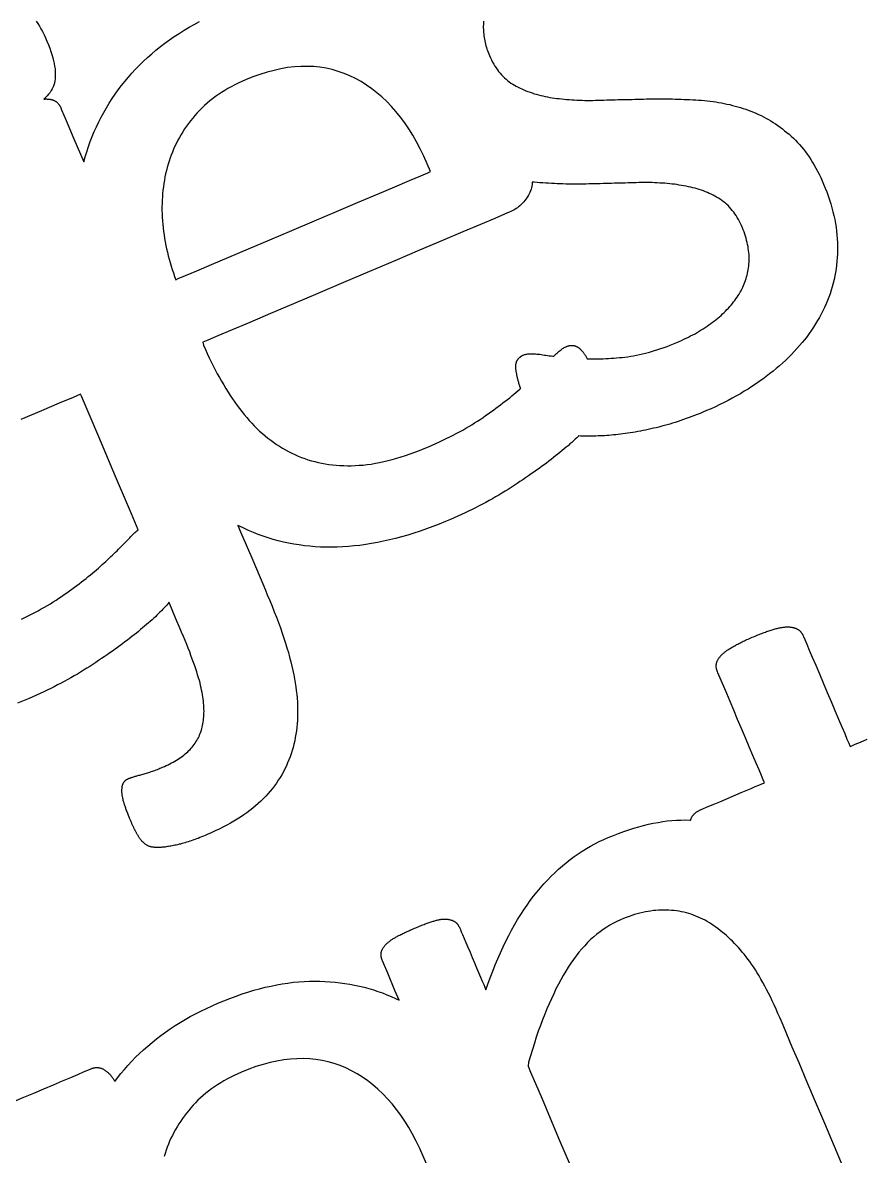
# Model space of a CAD drawing. Header units: millimetres. Extents: x 47 to 159, y 49 to 299.
# Drawn here: x 105.32 to 113.74, y 133.75 to 145.12 of the extents above; entities that cross this region are included whole.
import ezdxf

# ---------------------------------------------------------------- set-up
doc = ezdxf.new("R2010")
doc.units = ezdxf.units.MM

# ---------------------------------------------------------------- blocks, each defined once
blk = doc.blocks.new('angel 01')
for points in [[(-17.208, 96.334), (-17.192, 96.31), (-17.177, 96.284), (-17.161, 96.257), (-17.146, 96.228), (-17.13, 96.197), (-17.115, 96.165), (-17.101, 96.131), (-17.086, 96.097), (-17.073, 96.063), (-17.062, 96.03), (-17.051, 95.998), (-17.043, 95.967), (-17.035, 95.937), (-17.029, 95.908), (-17.024, 95.881), (-17.02, 95.854), (-17.018, 95.828), (-17.017, 95.803), (-17.017, 95.779), (-17.019, 95.756), (-17.022, 95.734), (-17.027, 95.713), (-17.032, 95.693), (-17.04, 95.674), (-17.048, 95.656), (-17.058, 95.637), (-17.07, 95.619), (-17.084, 95.602), (-17.099, 95.584), (-17.115, 95.567), (-17.131, 95.552), (-17.126, 95.552), (-17.119, 95.552), (-17.112, 95.553), (-17.105, 95.553), (-17.099, 95.552), (-17.093, 95.552), (-17.087, 95.552), (-17.081, 95.551), (-17.075, 95.551), (-17.069, 95.55), (-17.064, 95.549), (-17.058, 95.548), (-17.053, 95.547), (-17.048, 95.545), (-17.043, 95.544), (-17.038, 95.542), (-17.034, 95.54), (-17.029, 95.538), (-17.025, 95.536), (-17.021, 95.534), (-17.017, 95.531), (-17.013, 95.529), (-17.009, 95.526), (-17.006, 95.524), (-17.002, 95.521), (-16.999, 95.518), (-16.996, 95.515), (-16.993, 95.512), (-16.99, 95.509), (-16.987, 95.506), (-16.984, 95.502), (-16.981, 95.499), (-16.979, 95.495), (-16.976, 95.492), (-16.974, 95.488), (-16.972, 95.484), (-16.97, 95.481), (-16.968, 95.477), (-16.966, 95.473), (-16.955, 95.445), (-16.908, 95.336), (-16.83, 95.153), (-16.732, 94.921), (-16.718, 94.972), (-16.702, 95.024), (-16.685, 95.076), (-16.666, 95.126), (-16.647, 95.177), (-16.626, 95.226), (-16.604, 95.275), (-16.581, 95.324), (-16.557, 95.371), (-16.531, 95.418), (-16.504, 95.465), (-16.477, 95.511), (-16.447, 95.556), (-16.417, 95.6), (-16.386, 95.644), (-16.353, 95.687), (-16.319, 95.729), (-16.284, 95.771), (-16.248, 95.812), (-16.211, 95.853), (-16.172, 95.892), (-16.132, 95.931), (-16.092, 95.969), (-16.05, 96.006), (-16.007, 96.042), (-15.963, 96.078), (-15.917, 96.112), (-15.871, 96.146), (-15.824, 96.179), (-15.775, 96.211), (-15.726, 96.242), (-15.675, 96.272), (-15.623, 96.301), (-15.57, 96.33)], [(-12.72, 96.334), (-12.722, 96.317), (-12.722, 96.301), (-12.723, 96.284), (-12.723, 96.268), (-12.722, 96.251), (-12.722, 96.235), (-12.72, 96.218), (-12.719, 96.202), (-12.717, 96.185), (-12.714, 96.169), (-12.712, 96.152), (-12.708, 96.136), (-12.705, 96.119), (-12.701, 96.103), (-12.696, 96.087), (-12.692, 96.07), (-12.687, 96.054), (-12.681, 96.038), (-12.675, 96.021), (-12.669, 96.005), (-12.662, 95.988), (-12.652, 95.966), (-12.641, 95.944), (-12.63, 95.923), (-12.619, 95.903), (-12.607, 95.883), (-12.595, 95.865), (-12.582, 95.846), (-12.569, 95.829), (-12.555, 95.812), (-12.541, 95.796), (-12.526, 95.781), (-12.511, 95.766), (-12.495, 95.752), (-12.479, 95.738), (-12.463, 95.725), (-12.446, 95.713), (-12.428, 95.702), (-12.41, 95.691), (-12.392, 95.681), (-12.373, 95.671), (-12.354, 95.662), (-12.335, 95.653), (-12.315, 95.644), (-12.295, 95.636), (-12.275, 95.628), (-12.254, 95.62), (-12.234, 95.613), (-12.213, 95.606), (-12.191, 95.6), (-12.169, 95.594), (-12.147, 95.588), (-12.125, 95.583), (-12.103, 95.578), (-12.08, 95.573), (-12.056, 95.569), (-12.033, 95.565), (-12.009, 95.562), (-11.985, 95.559), (-11.961, 95.556), (-11.937, 95.553), (-11.912, 95.55), (-11.887, 95.548), (-11.862, 95.546), (-11.836, 95.544), (-11.811, 95.543), (-11.785, 95.542), (-11.759, 95.541), (-11.732, 95.54), (-11.706, 95.539), (-11.679, 95.539), (-11.652, 95.539), (-11.624, 95.539), (-11.597, 95.54), (-11.569, 95.541), (-11.541, 95.542), (-11.513, 95.542), (-11.485, 95.543), (-11.457, 95.544), (-11.429, 95.545), (-11.401, 95.545), (-11.373, 95.546), (-11.345, 95.547), (-11.316, 95.547), (-11.288, 95.548), (-11.259, 95.549), (-11.231, 95.549), (-11.202, 95.55), (-11.173, 95.551), (-11.145, 95.551), (-11.116, 95.552), (-11.087, 95.553), (-11.058, 95.553), (-11.029, 95.554), (-11, 95.554), (-10.971, 95.554), (-10.942, 95.554), (-10.913, 95.554), (-10.884, 95.554), (-10.855, 95.553), (-10.826, 95.553), (-10.797, 95.552), (-10.768, 95.551), (-10.738, 95.55), (-10.709, 95.549), (-10.68, 95.548), (-10.651, 95.547), (-10.622, 95.545), (-10.592, 95.544), (-10.563, 95.542), (-10.534, 95.54), (-10.505, 95.537), (-10.476, 95.534), (-10.447, 95.531), (-10.418, 95.527), (-10.39, 95.523), (-10.362, 95.518), (-10.334, 95.513), (-10.306, 95.508), (-10.278, 95.502), (-10.251, 95.496), (-10.224, 95.489), (-10.196, 95.482), (-10.17, 95.474), (-10.143, 95.467), (-10.116, 95.458), (-10.09, 95.449), (-10.064, 95.44), (-10.038, 95.43), (-10.012, 95.42), (-9.987, 95.409), (-9.961, 95.398), (-9.936, 95.386), (-9.912, 95.373), (-9.887, 95.36), (-9.863, 95.347), (-9.839, 95.332), (-9.815, 95.318), (-9.792, 95.302), (-9.768, 95.286), (-9.745, 95.27), (-9.722, 95.253), (-9.7, 95.235), (-9.677, 95.217), (-9.655, 95.199), (-9.634, 95.179), (-9.612, 95.159), (-9.591, 95.139), (-9.57, 95.117), (-9.55, 95.095), (-9.53, 95.072), (-9.51, 95.048), (-9.491, 95.023), (-9.473, 94.998), (-9.454, 94.972), (-9.436, 94.945), (-9.419, 94.917), (-9.402, 94.888), (-9.385, 94.859), (-9.369, 94.829), (-9.354, 94.798), (-9.338, 94.766), (-9.323, 94.733), (-9.309, 94.7), (-9.292, 94.66), (-9.277, 94.62), (-9.262, 94.58), (-9.249, 94.54), (-9.236, 94.501), (-9.225, 94.461), (-9.215, 94.422), (-9.206, 94.383), (-9.197, 94.344), (-9.19, 94.305), (-9.184, 94.266), (-9.179, 94.228), (-9.175, 94.189), (-9.172, 94.151), (-9.17, 94.113), (-9.169, 94.075), (-9.169, 94.037), (-9.17, 93.999), (-9.172, 93.962), (-9.175, 93.924), (-9.179, 93.887), (-9.184, 93.85), (-9.19, 93.814), (-9.196, 93.778), (-9.204, 93.742), (-9.213, 93.706), (-9.222, 93.67), (-9.233, 93.635), (-9.244, 93.6), (-9.256, 93.566), (-9.27, 93.531), (-9.284, 93.497), (-9.299, 93.463), (-9.315, 93.429), (-9.332, 93.396), (-9.35, 93.363), (-9.369, 93.33), (-9.389, 93.297), (-9.409, 93.265), (-9.43, 93.233), (-9.453, 93.201), (-9.475, 93.17), (-9.499, 93.139), (-9.524, 93.109), (-9.549, 93.079), (-9.576, 93.049), (-9.603, 93.019), (-9.631, 92.99), (-9.66, 92.961), (-9.689, 92.933), (-9.72, 92.905), (-9.751, 92.877), (-9.783, 92.849), (-9.816, 92.822), (-9.85, 92.795), (-9.884, 92.769), (-9.919, 92.743), (-9.955, 92.718), (-9.992, 92.693), (-10.029, 92.668), (-10.067, 92.644), (-10.105, 92.621), (-10.144, 92.597), (-10.184, 92.575), (-10.225, 92.552), (-10.266, 92.53), (-10.308, 92.509), (-10.35, 92.488), (-10.394, 92.467), (-10.438, 92.447), (-10.482, 92.428), (-10.52, 92.412), (-10.548, 92.4), (-10.576, 92.389), (-10.603, 92.378), (-10.631, 92.367), (-10.659, 92.357), (-10.686, 92.347), (-10.714, 92.337), (-10.742, 92.328), (-10.769, 92.318), (-10.797, 92.31), (-10.824, 92.301), (-10.851, 92.293), (-10.879, 92.285), (-10.906, 92.277), (-10.933, 92.27), (-10.961, 92.263), (-10.988, 92.256), (-11.015, 92.25), (-11.042, 92.244), (-11.069, 92.238), (-11.095, 92.232), (-11.121, 92.227), (-11.147, 92.222), (-11.173, 92.217), (-11.198, 92.213), (-11.224, 92.208), (-11.249, 92.204), (-11.273, 92.2), (-11.298, 92.197), (-11.322, 92.194), (-11.346, 92.19), (-11.37, 92.188), (-11.394, 92.185), (-11.417, 92.183), (-11.44, 92.181), (-11.463, 92.179), (-11.485, 92.177), (-11.508, 92.176), (-11.529, 92.175), (-11.551, 92.174), (-11.572, 92.173), (-11.593, 92.172), (-11.614, 92.171), (-11.634, 92.171), (-11.654, 92.171), (-11.673, 92.171), (-11.693, 92.171), (-11.712, 92.171), (-11.73, 92.172), (-11.748, 92.172), (-11.766, 92.173), (-11.767, 92.173), (-11.769, 92.171), (-11.785, 92.156), (-11.802, 92.141), (-11.819, 92.125), (-11.836, 92.109), (-11.855, 92.093), (-11.873, 92.076), (-11.893, 92.06), (-11.912, 92.043), (-11.933, 92.026), (-11.954, 92.009), (-11.975, 91.991), (-11.997, 91.974), (-12.019, 91.956), (-12.042, 91.938), (-12.066, 91.92), (-12.09, 91.902), (-12.114, 91.884), (-12.139, 91.866), (-12.164, 91.847), (-12.19, 91.829), (-12.216, 91.81), (-12.243, 91.792), (-12.27, 91.773), (-12.298, 91.754), (-12.326, 91.735), (-12.355, 91.716), (-12.384, 91.697), (-12.413, 91.677), (-12.443, 91.658), (-12.474, 91.638), (-12.505, 91.619), (-12.536, 91.6), (-12.568, 91.581), (-12.6, 91.562), (-12.632, 91.543), (-12.665, 91.525), (-12.699, 91.507), (-12.732, 91.489), (-12.766, 91.471), (-12.801, 91.454), (-12.835, 91.436), (-12.87, 91.419), (-12.906, 91.402), (-12.942, 91.386), (-12.978, 91.369), (-13.015, 91.353), (-13.052, 91.337), (-13.102, 91.316), (-13.166, 91.289), (-13.23, 91.265), (-13.294, 91.241), (-13.357, 91.219), (-13.419, 91.199), (-13.481, 91.179), (-13.543, 91.162), (-13.604, 91.145), (-13.665, 91.13), (-13.725, 91.117), (-13.785, 91.105), (-13.844, 91.094), (-13.903, 91.084), (-13.961, 91.076), (-14.019, 91.07), (-14.076, 91.065), (-14.133, 91.061), (-14.189, 91.058), (-14.245, 91.057), (-14.301, 91.058), (-14.356, 91.059), (-14.411, 91.063), (-14.465, 91.067), (-14.518, 91.073), (-14.572, 91.08), (-14.624, 91.088), (-14.677, 91.098), (-14.729, 91.109), (-14.78, 91.122), (-14.831, 91.136), (-14.882, 91.151), (-14.932, 91.167), (-14.981, 91.185), (-15.03, 91.205), (-15.079, 91.225), (-15.127, 91.247), (-15.175, 91.271), (-15.185, 91.276), (-15.158, 91.213), (-15.047, 90.952), (-14.963, 90.753), (-14.909, 90.626), (-14.89, 90.581), (-14.865, 90.523), (-14.842, 90.466), (-14.82, 90.41), (-14.799, 90.355), (-14.778, 90.301), (-14.759, 90.249), (-14.741, 90.197), (-14.724, 90.146), (-14.708, 90.097), (-14.693, 90.048), (-14.679, 90.001), (-14.666, 89.954), (-14.654, 89.909), (-14.643, 89.865), (-14.633, 89.822), (-14.624, 89.779), (-14.616, 89.738), (-14.61, 89.698), (-14.604, 89.659), (-14.599, 89.62), (-14.594, 89.581), (-14.591, 89.543), (-14.588, 89.505), (-14.587, 89.468), (-14.586, 89.431), (-14.586, 89.394), (-14.587, 89.358), (-14.588, 89.322), (-14.591, 89.287), (-14.594, 89.252), (-14.598, 89.217), (-14.603, 89.183), (-14.609, 89.149), (-14.615, 89.116), (-14.623, 89.083), (-14.631, 89.05), (-14.64, 89.018), (-14.65, 88.986), (-14.661, 88.955), (-14.673, 88.924), (-14.686, 88.894), (-14.699, 88.864), (-14.714, 88.834), (-14.729, 88.805), (-14.745, 88.776), (-14.762, 88.748), (-14.78, 88.72), (-14.799, 88.692), (-14.819, 88.665), (-14.839, 88.639), (-14.861, 88.612), (-14.883, 88.587), (-14.906, 88.561), (-14.93, 88.536), (-14.956, 88.512), (-14.982, 88.488), (-15.009, 88.464), (-15.037, 88.441), (-15.066, 88.418), (-15.096, 88.395), (-15.127, 88.373), (-15.159, 88.352), (-15.192, 88.33), (-15.226, 88.31), (-15.261, 88.289), (-15.297, 88.269), (-15.335, 88.25), (-15.373, 88.231), (-15.412, 88.212), (-15.452, 88.193), (-15.493, 88.176), (-15.513, 88.167), (-15.531, 88.16), (-15.549, 88.152), (-15.567, 88.145), (-15.585, 88.138), (-15.602, 88.132), (-15.619, 88.126), (-15.636, 88.12), (-15.653, 88.114), (-15.669, 88.109), (-15.685, 88.103), (-15.701, 88.099), (-15.716, 88.094), (-15.732, 88.089), (-15.747, 88.085), (-15.761, 88.081), (-15.776, 88.078), (-15.79, 88.074), (-15.804, 88.071), (-15.818, 88.068), (-15.831, 88.066), (-15.844, 88.063), (-15.857, 88.061), (-15.869, 88.059), (-15.881, 88.056), (-15.893, 88.055), (-15.904, 88.053), (-15.915, 88.051), (-15.925, 88.05), (-15.936, 88.049), (-15.946, 88.048), (-15.955, 88.047), (-15.965, 88.047), (-15.974, 88.046), (-15.982, 88.046), (-15.991, 88.046), (-15.999, 88.046), (-16.006, 88.046), (-16.014, 88.046), (-16.021, 88.047), (-16.029, 88.048), (-16.036, 88.049), (-16.042, 88.05), (-16.049, 88.051), (-16.055, 88.052), (-16.061, 88.054), (-16.067, 88.055), (-16.072, 88.057), (-16.078, 88.059), (-16.083, 88.061), (-16.088, 88.063), (-16.093, 88.066), (-16.097, 88.068), (-16.101, 88.071), (-16.105, 88.074), (-16.11, 88.077), (-16.114, 88.08), (-16.118, 88.083), (-16.122, 88.086), (-16.125, 88.089), (-16.129, 88.093), (-16.133, 88.096), (-16.137, 88.1), (-16.141, 88.103), (-16.144, 88.107), (-16.148, 88.111), (-16.151, 88.115), (-16.155, 88.119), (-16.158, 88.123), (-16.162, 88.128), (-16.165, 88.132), (-16.168, 88.137), (-16.171, 88.141), (-16.175, 88.146), (-16.178, 88.15), (-16.181, 88.155), (-16.184, 88.16), (-16.187, 88.165), (-16.19, 88.169), (-16.193, 88.174), (-16.196, 88.179), (-16.199, 88.184), (-16.201, 88.189), (-16.204, 88.194), (-16.207, 88.199), (-16.209, 88.204), (-16.212, 88.209), (-16.215, 88.214), (-16.217, 88.219), (-16.22, 88.224), (-16.222, 88.23), (-16.225, 88.235), (-16.228, 88.241), (-16.23, 88.246), (-16.233, 88.252), (-16.236, 88.258), (-16.239, 88.265), (-16.242, 88.271), (-16.245, 88.277), (-16.248, 88.284), (-16.251, 88.291), (-16.254, 88.298), (-16.257, 88.305), (-16.26, 88.312), (-16.263, 88.319), (-16.266, 88.327), (-16.27, 88.335), (-16.274, 88.346), (-16.278, 88.356), (-16.283, 88.366), (-16.287, 88.376), (-16.29, 88.386), (-16.294, 88.396), (-16.298, 88.405), (-16.301, 88.415), (-16.305, 88.424), (-16.308, 88.433), (-16.311, 88.442), (-16.314, 88.451), (-16.317, 88.46), (-16.32, 88.468), (-16.323, 88.477), (-16.326, 88.485), (-16.328, 88.493), (-16.33, 88.501), (-16.333, 88.509), (-16.335, 88.517), (-16.337, 88.524), (-16.338, 88.532), (-16.34, 88.539), (-16.341, 88.546), (-16.343, 88.553), (-16.344, 88.56), (-16.345, 88.567), (-16.346, 88.573), (-16.347, 88.58), (-16.348, 88.586), (-16.348, 88.592), (-16.349, 88.598), (-16.349, 88.604), (-16.349, 88.61), (-16.349, 88.616), (-16.349, 88.621), (-16.349, 88.626), (-16.349, 88.632), (-16.348, 88.637), (-16.348, 88.642), (-16.347, 88.647), (-16.347, 88.651), (-16.346, 88.656), (-16.345, 88.66), (-16.344, 88.665), (-16.343, 88.669), (-16.342, 88.673), (-16.341, 88.677), (-16.339, 88.681), (-16.338, 88.684), (-16.336, 88.688), (-16.335, 88.691), (-16.333, 88.694), (-16.331, 88.697), (-16.329, 88.7), (-16.327, 88.703), (-16.325, 88.706), (-16.323, 88.709), (-16.32, 88.712), (-16.317, 88.714), (-16.315, 88.717), (-16.312, 88.72), (-16.309, 88.722), (-16.306, 88.724), (-16.302, 88.727), (-16.299, 88.729), (-16.295, 88.731), (-16.292, 88.733), (-16.288, 88.735), (-16.284, 88.737), (-16.28, 88.738), (-16.276, 88.74), (-16.272, 88.742), (-16.267, 88.743), (-16.262, 88.745), (-16.257, 88.747), (-16.251, 88.749), (-16.245, 88.751), (-16.238, 88.753), (-16.231, 88.755), (-16.223, 88.757), (-16.215, 88.76), (-16.207, 88.762), (-16.198, 88.764), (-16.189, 88.767), (-16.179, 88.77), (-16.169, 88.772), (-16.159, 88.775), (-16.148, 88.778), (-16.137, 88.781), (-16.126, 88.784), (-16.114, 88.788), (-16.103, 88.791), (-16.091, 88.795), (-16.08, 88.799), (-16.068, 88.803), (-16.056, 88.807), (-16.043, 88.811), (-16.031, 88.816), (-16.019, 88.82), (-16.006, 88.825), (-15.993, 88.83), (-15.98, 88.835), (-15.967, 88.841), (-15.954, 88.846), (-15.941, 88.852), (-15.923, 88.859), (-15.904, 88.868), (-15.886, 88.876), (-15.868, 88.885), (-15.851, 88.894), (-15.834, 88.903), (-15.817, 88.913), (-15.801, 88.922), (-15.785, 88.932), (-15.77, 88.942), (-15.756, 88.952), (-15.741, 88.963), (-15.728, 88.973), (-15.714, 88.984), (-15.701, 88.995), (-15.689, 89.007), (-15.677, 89.018), (-15.665, 89.03), (-15.654, 89.041), (-15.644, 89.053), (-15.634, 89.066), (-15.624, 89.079), (-15.615, 89.092), (-15.606, 89.105), (-15.598, 89.118), (-15.59, 89.132), (-15.582, 89.147), (-15.575, 89.161), (-15.569, 89.176), (-15.563, 89.191), (-15.557, 89.206), (-15.552, 89.222), (-15.547, 89.238), (-15.543, 89.254), (-15.539, 89.27), (-15.536, 89.287), (-15.533, 89.304), (-15.531, 89.322), (-15.529, 89.34), (-15.527, 89.358), (-15.526, 89.376), (-15.526, 89.395), (-15.525, 89.414), (-15.526, 89.434), (-15.526, 89.454), (-15.528, 89.474), (-15.529, 89.494), (-15.531, 89.515), (-15.534, 89.536), (-15.537, 89.558), (-15.54, 89.58), (-15.544, 89.602), (-15.549, 89.624), (-15.554, 89.647), (-15.559, 89.671), (-15.565, 89.696), (-15.572, 89.722), (-15.58, 89.749), (-15.589, 89.778), (-15.598, 89.807), (-15.608, 89.838), (-15.619, 89.869), (-15.63, 89.902), (-15.643, 89.936), (-15.656, 89.971), (-15.669, 90.007), (-15.684, 90.045), (-15.699, 90.083), (-15.715, 90.123), (-15.732, 90.163), (-15.75, 90.205), (-15.764, 90.24), (-15.807, 90.34), (-15.876, 90.504), (-15.877, 90.504), (-15.888, 90.491), (-15.899, 90.478), (-15.912, 90.464), (-15.925, 90.45), (-15.938, 90.436), (-15.952, 90.421), (-15.967, 90.407), (-15.982, 90.392), (-15.997, 90.377), (-16.013, 90.361), (-16.03, 90.346), (-16.047, 90.33), (-16.065, 90.314), (-16.083, 90.298), (-16.102, 90.282), (-16.121, 90.265), (-16.141, 90.248), (-16.161, 90.231), (-16.182, 90.214), (-16.203, 90.197), (-16.225, 90.179), (-16.248, 90.161), (-16.27, 90.144), (-16.294, 90.126), (-16.318, 90.108), (-16.342, 90.089), (-16.367, 90.071), (-16.392, 90.053), (-16.418, 90.034), (-16.444, 90.016), (-16.471, 89.997), (-16.498, 89.978), (-16.526, 89.959), (-16.554, 89.94), (-16.583, 89.921), (-16.612, 89.902), (-16.641, 89.883), (-16.671, 89.863), (-16.702, 89.844), (-16.733, 89.824), (-16.764, 89.805), (-16.796, 89.786), (-16.828, 89.767), (-16.861, 89.749), (-16.893, 89.73), (-16.927, 89.712), (-16.96, 89.694), (-16.994, 89.677), (-17.029, 89.659), (-17.063, 89.642), (-17.099, 89.625), (-17.134, 89.608), (-17.17, 89.591), (-17.206, 89.574), (-17.243, 89.558), (-17.28, 89.542), (-17.33, 89.521), (-17.395, 89.495)], [(-17.433, 85.499), (-17.334, 85.541), (-17.233, 85.584), (-17.133, 85.626), (-17.036, 85.667), (-16.945, 85.706), (-16.863, 85.741), (-16.791, 85.771), (-16.733, 85.796), (-16.691, 85.814), (-16.667, 85.824), (-16.661, 85.826), (-16.656, 85.828), (-16.651, 85.83), (-16.647, 85.832), (-16.642, 85.833), (-16.638, 85.834), (-16.633, 85.836), (-16.629, 85.837), (-16.624, 85.837), (-16.62, 85.838), (-16.615, 85.839), (-16.611, 85.839), (-16.606, 85.84), (-16.602, 85.84), (-16.597, 85.84), (-16.593, 85.84), (-16.589, 85.839), (-16.584, 85.839), (-16.58, 85.838), (-16.575, 85.838), (-16.571, 85.837), (-16.567, 85.836), (-16.562, 85.834), (-16.558, 85.833), (-16.553, 85.831), (-16.549, 85.829), (-16.544, 85.827), (-16.54, 85.825), (-16.535, 85.823), (-16.53, 85.82), (-16.526, 85.817), (-16.521, 85.814), (-16.517, 85.811), (-16.512, 85.808), (-16.507, 85.804), (-16.503, 85.801), (-16.498, 85.797), (-16.493, 85.793), (-16.488, 85.789), (-16.484, 85.784), (-16.479, 85.78), (-16.474, 85.775), (-16.47, 85.77), (-16.465, 85.765), (-16.461, 85.759), (-16.456, 85.754), (-16.452, 85.748), (-16.447, 85.742), (-16.443, 85.736), (-16.438, 85.73), (-16.434, 85.724), (-16.429, 85.717), (-16.425, 85.71), (-16.42, 85.703), (-16.419, 85.701), (-16.393, 85.736), (-16.359, 85.779), (-16.324, 85.82), (-16.288, 85.861), (-16.251, 85.902), (-16.212, 85.942), (-16.172, 85.98), (-16.131, 86.018), (-16.09, 86.055), (-16.047, 86.092), (-16.003, 86.127), (-15.957, 86.162), (-15.911, 86.195), (-15.864, 86.228), (-15.815, 86.26), (-15.766, 86.291), (-15.715, 86.321), (-15.663, 86.35), (-15.61, 86.379), (-15.556, 86.406), (-15.501, 86.433), (-15.445, 86.459), (-15.387, 86.484), (-15.326, 86.509), (-15.265, 86.533), (-15.204, 86.556), (-15.144, 86.577), (-15.085, 86.596), (-15.026, 86.614), (-14.968, 86.63), (-14.91, 86.644), (-14.853, 86.657), (-14.796, 86.669), (-14.74, 86.679), (-14.685, 86.687), (-14.63, 86.694), (-14.575, 86.699), (-14.521, 86.703), (-14.468, 86.705), (-14.416, 86.706), (-14.363, 86.705), (-14.312, 86.702), (-14.261, 86.699), (-14.21, 86.695), (-14.16, 86.689), (-14.111, 86.682), (-14.062, 86.674), (-14.014, 86.665), (-13.966, 86.655), (-13.919, 86.644), (-13.872, 86.631), (-13.826, 86.618), (-13.78, 86.603), (-13.735, 86.587), (-13.691, 86.57), (-13.647, 86.552), (-13.603, 86.532), (-13.568, 86.515), (-13.609, 86.613), (-13.682, 86.785), (-13.725, 86.886), (-13.735, 86.911), (-13.737, 86.915), (-13.739, 86.92), (-13.741, 86.924), (-13.742, 86.929), (-13.743, 86.933), (-13.745, 86.938), (-13.746, 86.942), (-13.747, 86.946), (-13.747, 86.951), (-13.748, 86.955), (-13.749, 86.959), (-13.749, 86.963), (-13.749, 86.968), (-13.749, 86.972), (-13.749, 86.976), (-13.749, 86.98), (-13.749, 86.984), (-13.749, 86.988), (-13.748, 86.992), (-13.747, 86.996), (-13.746, 87), (-13.745, 87.004), (-13.744, 87.008), (-13.742, 87.013), (-13.74, 87.017), (-13.738, 87.021), (-13.736, 87.026), (-13.733, 87.03), (-13.731, 87.035), (-13.728, 87.039), (-13.725, 87.044), (-13.721, 87.048), (-13.718, 87.053), (-13.714, 87.058), (-13.71, 87.063), (-13.706, 87.067), (-13.702, 87.072), (-13.697, 87.077), (-13.692, 87.082), (-13.687, 87.087), (-13.682, 87.091), (-13.677, 87.096), (-13.671, 87.101), (-13.665, 87.105), (-13.659, 87.11), (-13.653, 87.115), (-13.647, 87.119), (-13.64, 87.124), (-13.633, 87.128), (-13.626, 87.132), (-13.619, 87.137), (-13.611, 87.141), (-13.604, 87.145), (-13.596, 87.15), (-13.588, 87.154), (-13.579, 87.159), (-13.57, 87.164), (-13.561, 87.168), (-13.552, 87.173), (-13.542, 87.178), (-13.532, 87.183), (-13.522, 87.188), (-13.511, 87.193), (-13.5, 87.198), (-13.488, 87.203), (-13.477, 87.208), (-13.465, 87.214), (-13.452, 87.219), (-13.44, 87.225), (-13.427, 87.23), (-13.414, 87.236), (-13.401, 87.241), (-13.388, 87.246), (-13.376, 87.251), (-13.364, 87.256), (-13.352, 87.261), (-13.341, 87.266), (-13.329, 87.27), (-13.318, 87.275), (-13.307, 87.279), (-13.296, 87.283), (-13.286, 87.287), (-13.276, 87.29), (-13.266, 87.294), (-13.256, 87.297), (-13.246, 87.3), (-13.237, 87.303), (-13.227, 87.306), (-13.219, 87.309), (-13.21, 87.312), (-13.201, 87.314), (-13.193, 87.316), (-13.185, 87.318), (-13.177, 87.32), (-13.169, 87.322), (-13.161, 87.323), (-13.154, 87.325), (-13.146, 87.326), (-13.139, 87.327), (-13.132, 87.327), (-13.125, 87.328), (-13.119, 87.328), (-13.112, 87.328), (-13.106, 87.328), (-13.1, 87.328), (-13.094, 87.328), (-13.088, 87.327), (-13.082, 87.326), (-13.077, 87.326), (-13.071, 87.325), (-13.066, 87.324), (-13.061, 87.323), (-13.056, 87.321), (-13.051, 87.32), (-13.046, 87.319), (-13.042, 87.317), (-13.037, 87.316), (-13.033, 87.314), (-13.028, 87.312), (-13.024, 87.31), (-13.02, 87.308), (-13.017, 87.306), (-13.013, 87.304), (-13.009, 87.302), (-13.006, 87.3), (-13.003, 87.297), (-12.999, 87.295), (-12.996, 87.292), (-12.993, 87.289), (-12.99, 87.286), (-12.987, 87.283), (-12.984, 87.28), (-12.982, 87.276), (-12.979, 87.273), (-12.976, 87.269), (-12.974, 87.265), (-12.971, 87.261), (-12.969, 87.257), (-12.967, 87.253), (-12.964, 87.249), (-12.962, 87.245), (-12.96, 87.24), (-12.959, 87.236), (-12.953, 87.224), (-12.944, 87.202), (-12.931, 87.172), (-12.916, 87.135), (-12.897, 87.092), (-12.877, 87.045), (-12.856, 86.995), (-12.834, 86.943), (-12.812, 86.891), (-12.791, 86.84), (-12.77, 86.791), (-12.751, 86.746), (-12.734, 86.706), (-12.719, 86.672), (-12.708, 86.645), (-12.7, 86.627), (-12.697, 86.619), (-12.678, 86.674), (-12.654, 86.74), (-12.629, 86.805), (-12.604, 86.869), (-12.578, 86.931), (-12.551, 86.991), (-12.524, 87.05), (-12.496, 87.108), (-12.468, 87.164), (-12.439, 87.218), (-12.409, 87.271), (-12.379, 87.323), (-12.348, 87.373), (-12.316, 87.421), (-12.284, 87.468), (-12.252, 87.514), (-12.218, 87.558), (-12.184, 87.6), (-12.15, 87.641), (-12.115, 87.681), (-12.079, 87.72), (-12.043, 87.757), (-12.006, 87.793), (-11.968, 87.828), (-11.93, 87.862), (-11.891, 87.894), (-11.852, 87.925), (-11.812, 87.955), (-11.771, 87.983), (-11.73, 88.01), (-11.688, 88.036), (-11.646, 88.061), (-11.603, 88.084), (-11.56, 88.106), (-11.515, 88.127), (-11.47, 88.147), (-11.417, 88.168), (-11.366, 88.188), (-11.314, 88.207), (-11.264, 88.224), (-11.214, 88.24), (-11.164, 88.254), (-11.115, 88.267), (-11.066, 88.279), (-11.018, 88.289), (-10.97, 88.298), (-10.923, 88.306), (-10.877, 88.312), (-10.831, 88.316), (-10.785, 88.32), (-10.74, 88.321), (-10.696, 88.322), (-10.652, 88.321), (-10.643, 88.321), (-10.642, 88.324), (-10.641, 88.329), (-10.639, 88.334), (-10.637, 88.338), (-10.635, 88.343), (-10.633, 88.347), (-10.631, 88.352), (-10.629, 88.356), (-10.627, 88.36), (-10.624, 88.364), (-10.621, 88.368), (-10.618, 88.371), (-10.615, 88.375), (-10.612, 88.378), (-10.609, 88.382), (-10.606, 88.385), (-10.602, 88.388), (-10.599, 88.391), (-10.595, 88.394), (-10.591, 88.397), (-10.587, 88.4), (-10.583, 88.403), (-10.579, 88.405), (-10.575, 88.408), (-10.571, 88.41), (-10.567, 88.412), (-10.562, 88.415), (-10.558, 88.417), (-10.553, 88.419), (-10.549, 88.421), (-10.537, 88.426), (-10.514, 88.436), (-10.482, 88.449), (-10.443, 88.466), (-10.399, 88.485), (-10.35, 88.505), (-10.297, 88.528), (-10.243, 88.551), (-10.188, 88.574), (-10.135, 88.597), (-10.084, 88.618), (-10.036, 88.639), (-9.994, 88.657), (-9.957, 88.672), (-9.929, 88.684), (-9.91, 88.692), (-9.902, 88.696), (-9.904, 88.702), (-9.914, 88.726), (-9.932, 88.768), (-9.956, 88.824), (-9.985, 88.892), (-10.018, 88.97), (-10.054, 89.055), (-10.092, 89.145), (-10.132, 89.238), (-10.171, 89.331), (-10.21, 89.423), (-10.247, 89.51), (-10.281, 89.59), (-10.311, 89.661), (-10.337, 89.721), (-10.356, 89.768), (-10.369, 89.798), (-10.374, 89.81), (-10.376, 89.813), (-10.377, 89.817), (-10.379, 89.821), (-10.38, 89.825), (-10.381, 89.83), (-10.382, 89.834), (-10.383, 89.838), (-10.384, 89.842), (-10.384, 89.846), (-10.385, 89.85), (-10.385, 89.855), (-10.386, 89.859), (-10.386, 89.863), (-10.386, 89.868), (-10.386, 89.872), (-10.385, 89.876), (-10.385, 89.881), (-10.384, 89.885), (-10.384, 89.889), (-10.383, 89.894), (-10.382, 89.898), (-10.381, 89.903), (-10.379, 89.907), (-10.377, 89.912), (-10.375, 89.916), (-10.373, 89.921), (-10.371, 89.926), (-10.368, 89.93), (-10.365, 89.935), (-10.362, 89.94), (-10.359, 89.945), (-10.355, 89.949), (-10.352, 89.954), (-10.348, 89.959), (-10.344, 89.964), (-10.339, 89.969), (-10.335, 89.974), (-10.33, 89.979), (-10.325, 89.984), (-10.319, 89.989), (-10.314, 89.994), (-10.308, 89.999), (-10.302, 90.004), (-10.296, 90.009), (-10.289, 90.014), (-10.282, 90.019), (-10.275, 90.024), (-10.268, 90.029), (-10.26, 90.034), (-10.252, 90.039), (-10.244, 90.044), (-10.236, 90.05), (-10.227, 90.055), (-10.219, 90.06), (-10.209, 90.065), (-10.2, 90.07), (-10.19, 90.075), (-10.181, 90.081), (-10.17, 90.086), (-10.16, 90.092), (-10.149, 90.097), (-10.138, 90.103), (-10.127, 90.108), (-10.115, 90.114), (-10.103, 90.119), (-10.091, 90.125), (-10.078, 90.131), (-10.065, 90.137), (-10.052, 90.142), (-10.039, 90.148), (-10.025, 90.154), (-10.011, 90.16), (-9.997, 90.166), (-9.983, 90.172), (-9.969, 90.178), (-9.955, 90.183), (-9.942, 90.188), (-9.929, 90.193), (-9.916, 90.198), (-9.904, 90.203), (-9.892, 90.207), (-9.88, 90.211), (-9.868, 90.215), (-9.857, 90.219), (-9.846, 90.223), (-9.835, 90.226), (-9.824, 90.23), (-9.814, 90.233), (-9.804, 90.236), (-9.794, 90.239), (-9.784, 90.241), (-9.775, 90.244), (-9.766, 90.246), (-9.757, 90.248), (-9.748, 90.25), (-9.739, 90.252), (-9.731, 90.253), (-9.723, 90.254), (-9.715, 90.256), (-9.707, 90.257), (-9.699, 90.257), (-9.692, 90.258), (-9.684, 90.258), (-9.677, 90.259), (-9.67, 90.259), (-9.664, 90.259), (-9.657, 90.258), (-9.651, 90.258), (-9.645, 90.257), (-9.639, 90.257), (-9.633, 90.256), (-9.627, 90.255), (-9.622, 90.254), (-9.616, 90.253), (-9.611, 90.252), (-9.606, 90.25), (-9.601, 90.249), (-9.596, 90.247), (-9.591, 90.246), (-9.586, 90.244), (-9.582, 90.242), (-9.577, 90.24), (-9.573, 90.237), (-9.569, 90.235), (-9.565, 90.233), (-9.562, 90.23), (-9.558, 90.227), (-9.554, 90.225), (-9.551, 90.222), (-9.548, 90.219), (-9.544, 90.216), (-9.541, 90.213), (-9.538, 90.21), (-9.536, 90.207), (-9.533, 90.203), (-9.53, 90.2), (-9.528, 90.196), (-9.526, 90.193), (-9.523, 90.189), (-9.521, 90.185), (-9.519, 90.181), (-9.517, 90.178), (-9.516, 90.174), (-9.511, 90.162), (-9.498, 90.132), (-9.478, 90.086), (-9.453, 90.026), (-9.423, 89.955), (-9.388, 89.874), (-9.351, 89.787), (-9.313, 89.696), (-9.273, 89.602), (-9.234, 89.509), (-9.195, 89.419), (-9.159, 89.334), (-9.126, 89.256), (-9.097, 89.188), (-9.074, 89.132), (-9.056, 89.091), (-9.045, 89.066), (-9.042, 89.06), (-9.027, 89.067), (-8.991, 89.082), (-8.939, 89.104), (-8.873, 89.132)], [(-9.102, 84.818), (-9.2, 85.049), (-9.296, 85.277), (-9.389, 85.496), (-9.476, 85.701), (-9.555, 85.886), (-9.623, 86.045), (-9.677, 86.173), (-9.715, 86.263), (-9.735, 86.31), (-9.747, 86.34), (-9.767, 86.383), (-9.786, 86.426), (-9.805, 86.467), (-9.824, 86.508), (-9.843, 86.547), (-9.861, 86.585), (-9.88, 86.622), (-9.899, 86.657), (-9.918, 86.692), (-9.937, 86.725), (-9.956, 86.758), (-9.975, 86.789), (-9.993, 86.819), (-10.012, 86.848), (-10.031, 86.875), (-10.049, 86.902), (-10.068, 86.927), (-10.087, 86.951), (-10.106, 86.975), (-10.125, 86.998), (-10.144, 87.021), (-10.163, 87.043), (-10.183, 87.064), (-10.203, 87.085), (-10.223, 87.106), (-10.243, 87.125), (-10.263, 87.144), (-10.283, 87.163), (-10.304, 87.181), (-10.325, 87.198), (-10.346, 87.215), (-10.367, 87.232), (-10.389, 87.247), (-10.41, 87.262), (-10.432, 87.277), (-10.454, 87.291), (-10.476, 87.304), (-10.498, 87.316), (-10.521, 87.328), (-10.544, 87.339), (-10.567, 87.349), (-10.59, 87.359), (-10.613, 87.368), (-10.637, 87.376), (-10.661, 87.384), (-10.685, 87.39), (-10.71, 87.396), (-10.734, 87.402), (-10.759, 87.406), (-10.784, 87.41), (-10.809, 87.414), (-10.835, 87.416), (-10.86, 87.418), (-10.886, 87.419), (-10.912, 87.419), (-10.938, 87.419), (-10.964, 87.418), (-10.991, 87.416), (-11.017, 87.413), (-11.044, 87.409), (-11.07, 87.405), (-11.097, 87.4), (-11.124, 87.394), (-11.151, 87.388), (-11.178, 87.381), (-11.206, 87.373), (-11.233, 87.364), (-11.261, 87.355), (-11.289, 87.344), (-11.316, 87.333), (-11.346, 87.321), (-11.382, 87.305), (-11.417, 87.287), (-11.452, 87.267), (-11.485, 87.247), (-11.519, 87.225), (-11.551, 87.201), (-11.584, 87.176), (-11.615, 87.149), (-11.646, 87.122), (-11.676, 87.092), (-11.706, 87.061), (-11.735, 87.029), (-11.763, 86.995), (-11.791, 86.96), (-11.818, 86.924), (-11.845, 86.886), (-11.871, 86.846), (-11.896, 86.805), (-11.921, 86.763), (-11.946, 86.719), (-11.97, 86.674), (-11.994, 86.628), (-12.017, 86.58), (-12.04, 86.53), (-12.063, 86.479), (-12.085, 86.427), (-12.107, 86.374), (-12.129, 86.318), (-12.15, 86.262), (-12.171, 86.204), (-12.191, 86.145), (-12.211, 86.084), (-12.231, 86.021), (-12.251, 85.958), (-12.27, 85.893), (-12.274, 85.854), (-12.248, 85.793), (-12.2, 85.68), (-12.134, 85.524), (-12.052, 85.331), (-11.957, 85.107), (-11.852, 84.86)], [(-17.357, 90.335), (-17.322, 90.352), (-17.288, 90.369), (-17.255, 90.386), (-17.222, 90.403), (-17.19, 90.42), (-17.158, 90.438), (-17.127, 90.455), (-17.097, 90.473), (-17.067, 90.491), (-17.038, 90.509), (-17.01, 90.527), (-16.982, 90.546), (-16.954, 90.564), (-16.928, 90.583), (-16.901, 90.601), (-16.876, 90.619), (-16.85, 90.638), (-16.825, 90.656), (-16.801, 90.674), (-16.777, 90.692), (-16.754, 90.71), (-16.731, 90.727), (-16.709, 90.745), (-16.687, 90.763), (-16.665, 90.78), (-16.644, 90.797), (-16.624, 90.815), (-16.604, 90.832), (-16.584, 90.849), (-16.565, 90.866), (-16.547, 90.883), (-16.529, 90.899), (-16.511, 90.915), (-16.493, 90.932), (-16.477, 90.947), (-16.46, 90.963), (-16.444, 90.978), (-16.428, 90.993), (-16.413, 91.008), (-16.398, 91.022), (-16.383, 91.037), (-16.369, 91.051), (-16.355, 91.064), (-16.342, 91.078), (-16.329, 91.091), (-16.316, 91.104), (-16.304, 91.117), (-16.292, 91.129), (-16.281, 91.141), (-16.27, 91.153), (-16.259, 91.164), (-16.248, 91.175), (-16.238, 91.185), (-16.228, 91.195), (-16.218, 91.204), (-16.208, 91.213), (-16.199, 91.221), (-16.189, 91.229), (-16.185, 91.232), (-16.254, 91.393), (-16.412, 91.767), (-16.581, 92.164), (-16.755, 92.573), (-16.763, 92.592), (-16.837, 92.56), (-16.978, 92.501), (-17.155, 92.425), (-17.362, 92.338)], [(-13.293, 84.873), (-13.326, 84.952), (-13.36, 85.028), (-13.396, 85.101), (-13.433, 85.171), (-13.471, 85.238), (-13.511, 85.302), (-13.552, 85.363), (-13.595, 85.42), (-13.639, 85.475), (-13.685, 85.527), (-13.732, 85.576), (-13.781, 85.622), (-13.831, 85.665), (-13.882, 85.705), (-13.935, 85.742), (-13.989, 85.776), (-14.045, 85.807), (-14.102, 85.835), (-14.16, 85.859), (-14.219, 85.879), (-14.279, 85.897), (-14.34, 85.91), (-14.402, 85.92), (-14.465, 85.926), (-14.529, 85.929), (-14.593, 85.928), (-14.659, 85.924), (-14.726, 85.916), (-14.794, 85.905), (-14.863, 85.89), (-14.933, 85.871), (-15.004, 85.849), (-15.075, 85.823), (-15.148, 85.794), (-15.185, 85.777), (-15.222, 85.761), (-15.257, 85.743), (-15.291, 85.725), (-15.325, 85.706), (-15.358, 85.687), (-15.389, 85.667), (-15.42, 85.647), (-15.45, 85.626), (-15.479, 85.604), (-15.507, 85.582), (-15.535, 85.559), (-15.561, 85.536), (-15.586, 85.512), (-15.611, 85.487), (-15.635, 85.462), (-15.657, 85.436), (-15.679, 85.41), (-15.7, 85.383), (-15.721, 85.356), (-15.741, 85.329), (-15.759, 85.302), (-15.778, 85.274), (-15.795, 85.246), (-15.811, 85.217), (-15.827, 85.188), (-15.842, 85.159), (-15.857, 85.13), (-15.87, 85.1), (-15.883, 85.071), (-15.895, 85.04), (-15.906, 85.01), (-15.916, 84.979), (-15.926, 84.948)]]:
    blk.add_lwpolyline(points)
for points in [[(-13.254, 94.824), (-13.286, 94.903), (-13.32, 94.979), (-13.356, 95.052), (-13.393, 95.122), (-13.431, 95.189), (-13.471, 95.252), (-13.512, 95.313), (-13.555, 95.371), (-13.599, 95.426), (-13.645, 95.478), (-13.692, 95.527), (-13.741, 95.573), (-13.791, 95.616), (-13.842, 95.656), (-13.895, 95.693), (-13.949, 95.727), (-14.005, 95.758), (-14.062, 95.785), (-14.12, 95.81), (-14.179, 95.83), (-14.239, 95.847), (-14.3, 95.861), (-14.362, 95.871), (-14.425, 95.877), (-14.489, 95.88), (-14.554, 95.879), (-14.619, 95.875), (-14.686, 95.867), (-14.754, 95.855), (-14.823, 95.84), (-14.893, 95.822), (-14.964, 95.799), (-15.036, 95.774), (-15.108, 95.744), (-15.146, 95.728), (-15.182, 95.711), (-15.217, 95.694), (-15.252, 95.676), (-15.285, 95.657), (-15.318, 95.638), (-15.349, 95.618), (-15.38, 95.598), (-15.41, 95.577), (-15.439, 95.555), (-15.467, 95.533), (-15.495, 95.51), (-15.521, 95.486), (-15.546, 95.462), (-15.571, 95.438), (-15.595, 95.413), (-15.617, 95.387), (-15.639, 95.361), (-15.661, 95.334), (-15.681, 95.307), (-15.701, 95.28), (-15.72, 95.252), (-15.738, 95.225), (-15.755, 95.196), (-15.772, 95.168), (-15.787, 95.139), (-15.802, 95.11), (-15.817, 95.081), (-15.83, 95.051), (-15.843, 95.021), (-15.855, 94.991), (-15.866, 94.961), (-15.876, 94.93), (-15.886, 94.899), (-15.895, 94.867), (-15.903, 94.835), (-15.91, 94.803), (-15.917, 94.771), (-15.923, 94.739), (-15.929, 94.706), (-15.933, 94.673), (-15.937, 94.64), (-15.941, 94.606), (-15.943, 94.573), (-15.945, 94.539), (-15.946, 94.505), (-15.947, 94.471), (-15.947, 94.436), (-15.946, 94.401), (-15.944, 94.366), (-15.942, 94.331), (-15.939, 94.296), (-15.935, 94.261), (-15.931, 94.225), (-15.926, 94.19), (-15.921, 94.155), (-15.915, 94.12), (-15.908, 94.085), (-15.901, 94.05), (-15.893, 94.016), (-15.885, 93.981), (-15.875, 93.946), (-15.866, 93.912), (-15.855, 93.877), (-15.845, 93.843), (-15.833, 93.808), (-15.821, 93.774), (-15.808, 93.74), (-15.783, 93.751), (-15.71, 93.781), (-15.598, 93.829), (-15.45, 93.892), (-15.275, 93.966), (-15.078, 94.05), (-14.865, 94.14), (-14.643, 94.234), (-14.418, 94.33), (-14.196, 94.424), (-13.984, 94.514), (-13.786, 94.598), (-13.611, 94.672), (-13.464, 94.735), (-13.351, 94.783), (-13.279, 94.813)], [(-12.233, 94.719), (-12.233, 94.714), (-12.234, 94.696), (-12.237, 94.679), (-12.24, 94.663), (-12.244, 94.647), (-12.249, 94.631), (-12.255, 94.616), (-12.262, 94.601), (-12.27, 94.587), (-12.278, 94.573), (-12.287, 94.56), (-12.296, 94.547), (-12.305, 94.535), (-12.315, 94.523), (-12.325, 94.512), (-12.335, 94.501), (-12.346, 94.49), (-12.357, 94.48), (-12.369, 94.471), (-12.381, 94.462), (-12.394, 94.453), (-12.407, 94.445), (-12.42, 94.437), (-12.434, 94.43), (-12.448, 94.423), (-12.462, 94.418), (-12.511, 94.397), (-12.609, 94.355), (-12.75, 94.295), (-12.927, 94.22), (-13.134, 94.132), (-13.363, 94.035), (-13.61, 93.93), (-13.866, 93.822), (-14.125, 93.711), (-14.382, 93.603), (-14.628, 93.498), (-14.858, 93.4), (-15.066, 93.312), (-15.244, 93.237), (-15.386, 93.176), (-15.486, 93.134), (-15.536, 93.113), (-15.53, 93.085), (-15.511, 93.042), (-15.492, 93), (-15.472, 92.958), (-15.453, 92.917), (-15.433, 92.877), (-15.412, 92.837), (-15.392, 92.798), (-15.371, 92.76), (-15.35, 92.723), (-15.328, 92.686), (-15.306, 92.65), (-15.284, 92.614), (-15.262, 92.58), (-15.239, 92.546), (-15.216, 92.512), (-15.193, 92.48), (-15.17, 92.448), (-15.146, 92.417), (-15.122, 92.387), (-15.097, 92.357), (-15.072, 92.329), (-15.046, 92.301), (-15.021, 92.274), (-14.994, 92.248), (-14.967, 92.223), (-14.94, 92.199), (-14.913, 92.175), (-14.885, 92.152), (-14.856, 92.131), (-14.827, 92.11), (-14.798, 92.089), (-14.768, 92.07), (-14.738, 92.052), (-14.707, 92.034), (-14.676, 92.017), (-14.645, 92.001), (-14.613, 91.986), (-14.581, 91.972), (-14.548, 91.959), (-14.515, 91.947), (-14.482, 91.935), (-14.448, 91.925), (-14.413, 91.916), (-14.379, 91.908), (-14.344, 91.9), (-14.308, 91.894), (-14.272, 91.888), (-14.236, 91.884), (-14.199, 91.88), (-14.162, 91.877), (-14.124, 91.876), (-14.086, 91.875), (-14.048, 91.875), (-14.009, 91.876), (-13.969, 91.879), (-13.929, 91.882), (-13.889, 91.887), (-13.848, 91.892), (-13.806, 91.899), (-13.764, 91.907), (-13.722, 91.916), (-13.679, 91.926), (-13.636, 91.937), (-13.592, 91.95), (-13.547, 91.963), (-13.502, 91.977), (-13.457, 91.993), (-13.411, 92.01), (-13.364, 92.028), (-13.317, 92.047), (-13.273, 92.065), (-13.236, 92.081), (-13.2, 92.097), (-13.164, 92.114), (-13.129, 92.13), (-13.094, 92.147), (-13.06, 92.164), (-13.027, 92.181), (-12.994, 92.198), (-12.962, 92.215), (-12.93, 92.233), (-12.899, 92.25), (-12.869, 92.268), (-12.839, 92.286), (-12.81, 92.304), (-12.782, 92.322), (-12.754, 92.34), (-12.726, 92.359), (-12.7, 92.377), (-12.673, 92.396), (-12.647, 92.414), (-12.622, 92.432), (-12.597, 92.451), (-12.573, 92.469), (-12.549, 92.487), (-12.526, 92.504), (-12.503, 92.522), (-12.48, 92.54), (-12.458, 92.557), (-12.437, 92.575), (-12.416, 92.592), (-12.396, 92.609), (-12.376, 92.626), (-12.356, 92.644), (-12.348, 92.651), (-12.349, 92.654), (-12.352, 92.664), (-12.356, 92.673), (-12.359, 92.682), (-12.362, 92.691), (-12.365, 92.7), (-12.367, 92.709), (-12.37, 92.718), (-12.372, 92.726), (-12.374, 92.734), (-12.377, 92.742), (-12.379, 92.75), (-12.38, 92.758), (-12.382, 92.766), (-12.384, 92.773), (-12.385, 92.781), (-12.387, 92.788), (-12.388, 92.795), (-12.39, 92.802), (-12.391, 92.809), (-12.392, 92.815), (-12.393, 92.822), (-12.394, 92.828), (-12.394, 92.834), (-12.395, 92.84), (-12.396, 92.846), (-12.396, 92.852), (-12.396, 92.858), (-12.397, 92.863), (-12.397, 92.868), (-12.397, 92.873), (-12.397, 92.879), (-12.396, 92.883), (-12.396, 92.888), (-12.395, 92.893), (-12.394, 92.898), (-12.394, 92.902), (-12.392, 92.907), (-12.391, 92.911), (-12.39, 92.915), (-12.389, 92.919), (-12.387, 92.923), (-12.385, 92.927), (-12.383, 92.931), (-12.381, 92.934), (-12.379, 92.938), (-12.377, 92.941), (-12.374, 92.945), (-12.372, 92.948), (-12.369, 92.951), (-12.366, 92.954), (-12.364, 92.957), (-12.361, 92.96), (-12.358, 92.962), (-12.354, 92.965), (-12.351, 92.967), (-12.348, 92.97), (-12.345, 92.972), (-12.341, 92.975), (-12.337, 92.977), (-12.334, 92.979), (-12.33, 92.981), (-12.326, 92.983), (-12.322, 92.985), (-12.317, 92.987), (-12.31, 92.989), (-12.302, 92.991), (-12.294, 92.993), (-12.286, 92.995), (-12.276, 92.996), (-12.267, 92.997), (-12.257, 92.997), (-12.246, 92.998), (-12.235, 92.998), (-12.223, 92.998), (-12.211, 92.997), (-12.198, 92.996), (-12.185, 92.995), (-12.171, 92.994), (-12.157, 92.992), (-12.142, 92.99), (-12.126, 92.988), (-12.11, 92.985), (-12.094, 92.983), (-12.078, 92.98), (-12.061, 92.978), (-12.043, 92.976), (-12.025, 92.973), (-12.017, 92.972), (-12.01, 92.98), (-12, 92.99), (-11.99, 92.999), (-11.98, 93.008), (-11.97, 93.016), (-11.961, 93.024), (-11.952, 93.031), (-11.943, 93.038), (-11.935, 93.044), (-11.927, 93.049), (-11.919, 93.055), (-11.911, 93.059), (-11.903, 93.063), (-11.896, 93.067), (-11.889, 93.07), (-11.885, 93.072), (-11.881, 93.073), (-11.877, 93.075), (-11.873, 93.076), (-11.868, 93.077), (-11.864, 93.078), (-11.86, 93.079), (-11.856, 93.08), (-11.852, 93.08), (-11.848, 93.081), (-11.844, 93.081), (-11.84, 93.081), (-11.836, 93.081), (-11.832, 93.081), (-11.828, 93.081), (-11.823, 93.081), (-11.819, 93.08), (-11.815, 93.08), (-11.811, 93.079), (-11.807, 93.078), (-11.803, 93.077), (-11.799, 93.075), (-11.795, 93.074), (-11.791, 93.072), (-11.787, 93.071), (-11.784, 93.069), (-11.78, 93.067), (-11.776, 93.065), (-11.772, 93.062), (-11.769, 93.06), (-11.765, 93.057), (-11.761, 93.055), (-11.758, 93.052), (-11.754, 93.049), (-11.751, 93.046), (-11.747, 93.042), (-11.744, 93.039), (-11.74, 93.035), (-11.737, 93.031), (-11.733, 93.027), (-11.729, 93.022), (-11.726, 93.018), (-11.722, 93.013), (-11.718, 93.008), (-11.714, 93.003), (-11.711, 92.997), (-11.707, 92.992), (-11.703, 92.986), (-11.699, 92.98), (-11.695, 92.974), (-11.691, 92.968), (-11.688, 92.961), (-11.684, 92.954), (-11.68, 92.947), (-11.679, 92.946), (-11.67, 92.946), (-11.646, 92.946), (-11.621, 92.946), (-11.596, 92.946), (-11.571, 92.946), (-11.546, 92.947), (-11.52, 92.948), (-11.494, 92.949), (-11.467, 92.951), (-11.441, 92.952), (-11.414, 92.954), (-11.386, 92.956), (-11.358, 92.959), (-11.33, 92.961), (-11.302, 92.964), (-11.273, 92.968), (-11.244, 92.972), (-11.215, 92.977), (-11.186, 92.983), (-11.156, 92.989), (-11.126, 92.996), (-11.096, 93.003), (-11.066, 93.011), (-11.035, 93.02), (-11.004, 93.029), (-10.973, 93.039), (-10.942, 93.049), (-10.91, 93.06), (-10.879, 93.072), (-10.847, 93.084), (-10.814, 93.097), (-10.782, 93.111), (-10.758, 93.121), (-10.734, 93.132), (-10.711, 93.143), (-10.688, 93.154), (-10.665, 93.165), (-10.643, 93.176), (-10.621, 93.188), (-10.599, 93.199), (-10.578, 93.211), (-10.557, 93.223), (-10.537, 93.236), (-10.517, 93.248), (-10.497, 93.261), (-10.478, 93.274), (-10.459, 93.287), (-10.441, 93.3), (-10.423, 93.313), (-10.405, 93.327), (-10.388, 93.34), (-10.371, 93.354), (-10.354, 93.368), (-10.338, 93.383), (-10.323, 93.397), (-10.307, 93.411), (-10.292, 93.426), (-10.278, 93.441), (-10.264, 93.456), (-10.25, 93.471), (-10.237, 93.486), (-10.224, 93.502), (-10.212, 93.517), (-10.2, 93.533), (-10.189, 93.549), (-10.177, 93.565), (-10.167, 93.581), (-10.156, 93.597), (-10.147, 93.614), (-10.137, 93.63), (-10.128, 93.647), (-10.12, 93.664), (-10.112, 93.681), (-10.105, 93.698), (-10.098, 93.716), (-10.092, 93.733), (-10.086, 93.751), (-10.081, 93.769), (-10.076, 93.786), (-10.072, 93.805), (-10.068, 93.823), (-10.065, 93.841), (-10.062, 93.86), (-10.06, 93.879), (-10.058, 93.898), (-10.057, 93.917), (-10.056, 93.936), (-10.056, 93.955), (-10.056, 93.974), (-10.057, 93.994), (-10.059, 94.014), (-10.061, 94.033), (-10.064, 94.053), (-10.067, 94.074), (-10.071, 94.094), (-10.076, 94.114), (-10.081, 94.135), (-10.086, 94.156), (-10.093, 94.176), (-10.1, 94.197), (-10.107, 94.219), (-10.115, 94.24), (-10.124, 94.261), (-10.133, 94.283), (-10.143, 94.304), (-10.153, 94.325), (-10.164, 94.345), (-10.175, 94.365), (-10.187, 94.383), (-10.199, 94.402), (-10.211, 94.419), (-10.225, 94.436), (-10.238, 94.452), (-10.252, 94.468), (-10.267, 94.483), (-10.282, 94.497), (-10.297, 94.51), (-10.313, 94.523), (-10.33, 94.536), (-10.346, 94.547), (-10.364, 94.558), (-10.382, 94.568), (-10.4, 94.578), (-10.418, 94.588), (-10.437, 94.597), (-10.456, 94.606), (-10.475, 94.614), (-10.495, 94.622), (-10.515, 94.63), (-10.535, 94.637), (-10.556, 94.644), (-10.577, 94.651), (-10.599, 94.657), (-10.62, 94.663), (-10.642, 94.668), (-10.665, 94.673), (-10.687, 94.678), (-10.71, 94.682), (-10.733, 94.686), (-10.757, 94.69), (-10.781, 94.694), (-10.805, 94.697), (-10.829, 94.7), (-10.853, 94.702), (-10.878, 94.705), (-10.903, 94.707), (-10.928, 94.709), (-10.953, 94.71), (-10.978, 94.712), (-11.004, 94.713), (-11.03, 94.714), (-11.056, 94.714), (-11.082, 94.715), (-11.108, 94.715), (-11.135, 94.715), (-11.162, 94.714), (-11.189, 94.713), (-11.216, 94.713), (-11.243, 94.712), (-11.27, 94.711), (-11.298, 94.71), (-11.325, 94.709), (-11.353, 94.709), (-11.381, 94.708), (-11.408, 94.707), (-11.436, 94.706), (-11.464, 94.706), (-11.493, 94.705), (-11.521, 94.704), (-11.549, 94.703), (-11.578, 94.703), (-11.606, 94.702), (-11.635, 94.701), (-11.663, 94.701), (-11.692, 94.7), (-11.721, 94.7), (-11.75, 94.699), (-11.779, 94.699), (-11.808, 94.699), (-11.837, 94.699), (-11.866, 94.7), (-11.895, 94.7), (-11.924, 94.701), (-11.953, 94.702), (-11.982, 94.703), (-12.01, 94.704), (-12.039, 94.705), (-12.068, 94.707), (-12.097, 94.709), (-12.126, 94.711), (-12.155, 94.713), (-12.184, 94.715), (-12.213, 94.718)]]:
    blk.add_lwpolyline(points, close=True)

msp = doc.modelspace()

# ---------------------------------------------------------------- block references
msp.add_blockref('angel 01', (122.661, 48.801))

doc.saveas('drawing.dxf')
